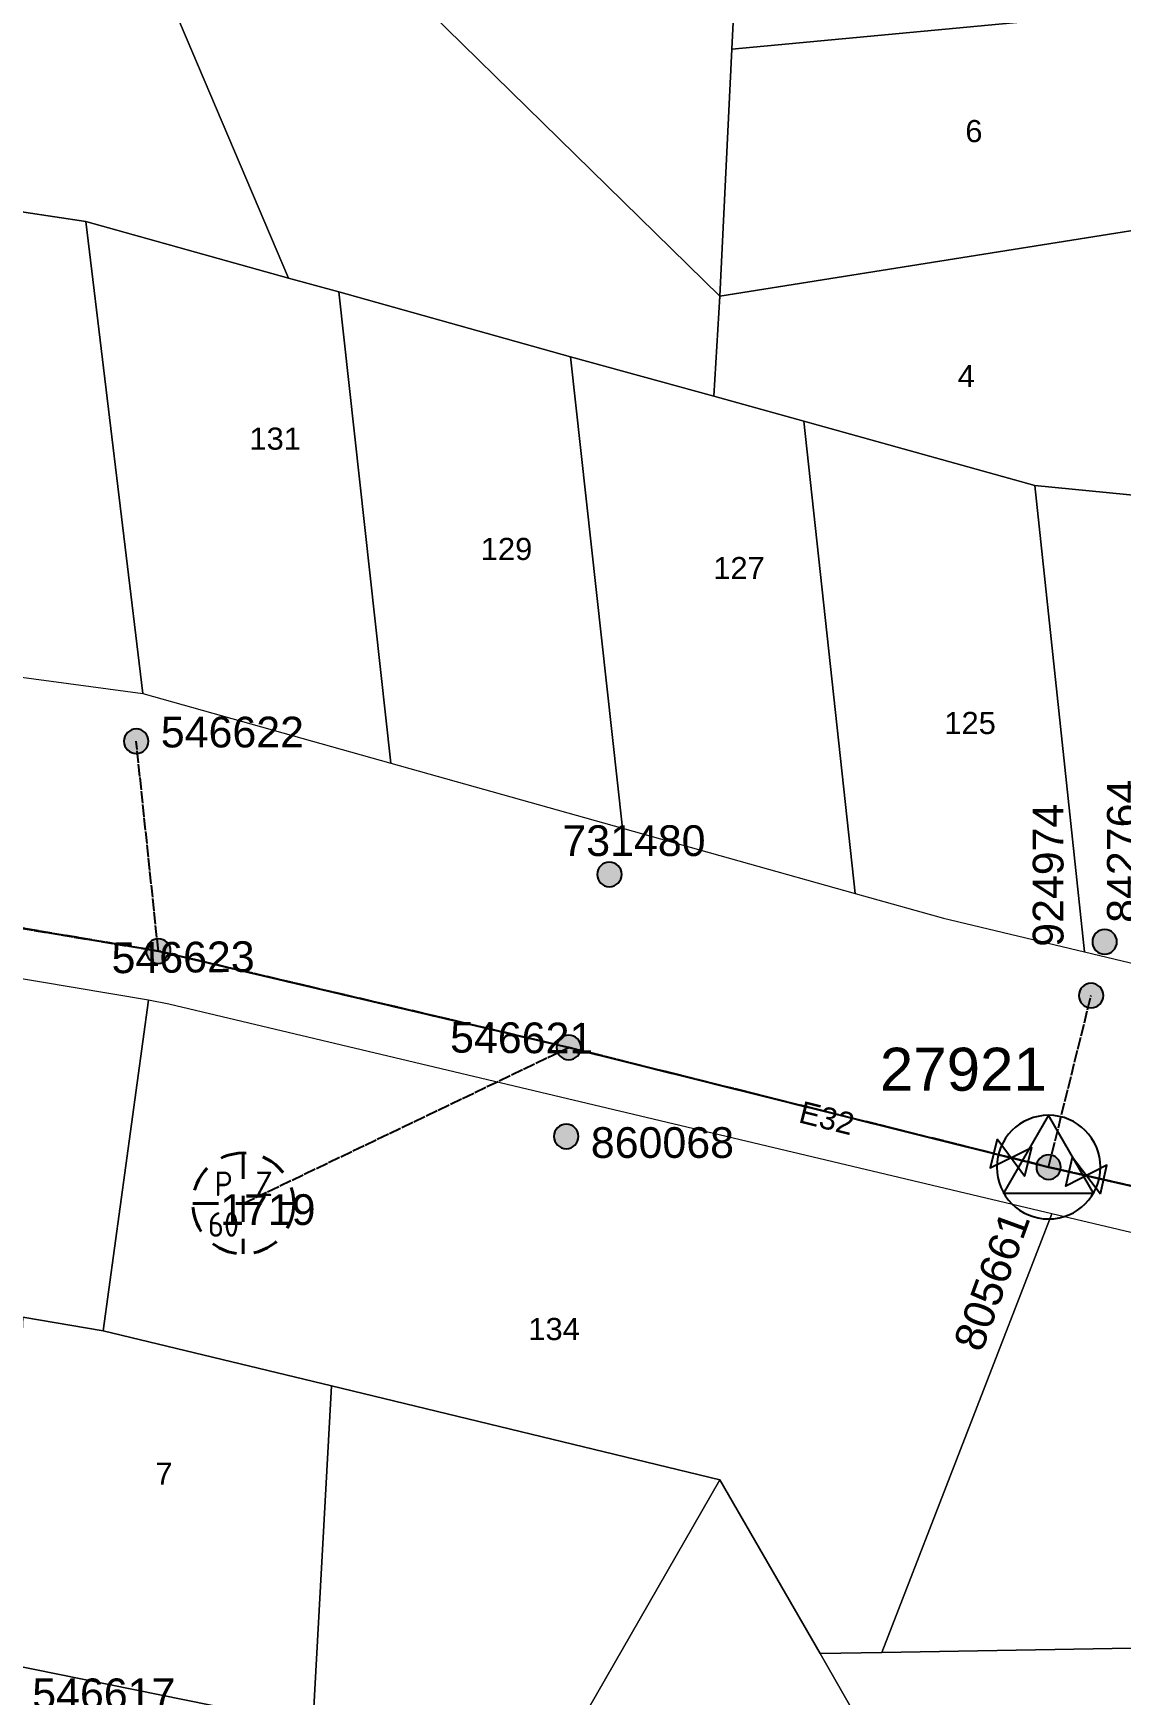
# Model space of a CAD drawing. Header units: metres. Extents: x 311460 to 313373, y 6261260 to 6263889.
# Drawn here: x 312326.8 to 312415.3, y 6262392.1 to 6262527.4 of the extents above; entities that cross this region are included whole.
import ezdxf
from ezdxf.enums import TextEntityAlignment as Align

# ---------------------------------------------------------------- set-up
doc = ezdxf.new("R2010")
doc.units = ezdxf.units.M
doc.linetypes.add('Cable Exist OH', pattern=[1, 1, 0])
doc.linetypes.add('Dash', pattern=[5, 3, -2])
doc.layers.get('0').update_dxf_attribs({"color": 6})
doc.layers.add('Cadastre Land Parcels_SP_EXT', color=9, linetype='Continuous', lineweight=5)
doc.layers.add('Cadastre Roads_SP_EXT', color=9, linetype='Continuous', lineweight=5)
for name, color, linetype in [('Equip_LV_EXT', 7, 'Continuous'), ('Equip_SL_EXT', 7, 'Continuous'), ('Mains_HV_EXT', 7, 'Continuous'), ('Mains_LV_EXT', 7, 'Continuous'), ('Mains_SL_EXT', 7, 'Continuous'), ('OH_Details_SP_MISC', 7, 'Continuous'), ('Sub_SP_TR_HV_LV_EXT', 7, 'Continuous'), ('SupportsOH_SP_TR_HV_LV_SL_EXT', 7, 'Continuous')]:
    doc.layers.add(name, color=color, linetype=linetype)
doc.layers.get('0').freeze()
doc.styles.add('IESYMBOL1', font='isocp.shx')
doc.styles.add('POLE_LABEL', font='arial.ttf')
doc.styles.add('SLCP_LABEL', font='arial.ttf', dxfattribs={"height": 3.5})
doc.styles.get("Standard").update_dxf_attribs({"font": 'arial.ttf'})

# ---------------------------------------------------------------- blocks, each defined once
blk = doc.blocks.new('SUB_POLE_EXT')
blk.add_wipeout([(0, 4.22), (0.42, 4.2), (0.83, 4.14), (1.21, 4.05), (1.62, 3.9), (1.99, 3.72), (2.35, 3.51), (2.68, 3.26), (2.99, 2.99), (3.28, 2.66), (3.52, 2.34), (3.76, 1.92), (3.9, 1.62), (4.04, 1.23), (4.18, 0.63), (4.22, 0), (4.18, -0.61), (4.06, -1.15), (3.9, -1.62), (3.58, -2.24), (3.22, -2.73), (2.97, -3.01), (2.68, -3.26), (2.36, -3.5), (2, -3.72), (1.64, -3.89), (1.25, -4.03), (0.82, -4.14), (0.42, -4.2), (0, -4.22), (-0.41, -4.2), (-0.8, -4.15), (-1.21, -4.05), (-1.62, -3.9), (-1.99, -3.73), (-2.35, -3.51), (-2.68, -3.26), (-2.96, -3.02), (-3.23, -2.72), (-3.51, -2.35), (-3.71, -2.01), (-3.91, -1.6), (-4.05, -1.21), (-4.16, -0.76), (-4.22, -0.14), (-4.21, 0.39), (-4.14, 0.83), (-4.03, 1.27), (-3.9, 1.63), (-3.71, 2.02), (-3.5, 2.37), (-3.28, 2.67), (-2.99, 2.99), (-2.68, 3.27), (-2.33, 3.52), (-1.98, 3.73), (-1.63, 3.9), (-1.2, 4.05), (-0.78, 4.15), (-0.4, 4.21)])
blk.add_line((2.16, 0.48), (2.16, 0.48, 0))
blk.add_lwpolyline([(-4.22, 0, 1), (4.22, 0, 1)], format="xyb", close=True)
blk.add_lwpolyline([(2.14, 0.52), (0, 4.22), (-3.66, -2.11), (3.66, -2.11)], close=True)
for tag, height, flags, p in [('ASSET_NUM', 3.5, 8, (2, 2)), ('STREET_CODE', 0.2, 9, (1.5, 0)), ('CONSTRUCTED_VOLTAGE', 0.2, 9, (1.5, -0.2)), ('OPERATING_VOLTAGE', 0.2, 9, (1.5, -0.6)), ('OPERATED_BY', 0.2, 9, (1.5, -0.8)), ('ORIENTATION', 0.2, 9, (1.5, -1.2)), ('OWNED_BY', 0.2, 9, (1.5, -1.4)), ('NO_PHASES', 0.2, 9, (1.5, -0.4)), ('MAINTAINED_BY', 0.2, 9, (1.5, -1)), ('SECONDARY_VOLTAGE', 0.2, 9, (1.5, -1.6)), ('STATE', 0.2, 9, (1.5, -1.8)), ('SUBSTATION_TYPE', 0.2, 9, (1.5, -2)), ('STREETNAME', 0.2, 9, (1.5, -2.8)), ('USAGE', 0.2, 9, (1.5, -2.2)), ('LEGEND', 0.2, 9, (1.5, -2.4)), ('LOCATION', 0.2, 9, (1.5, -2.6)), ('SUBURB', 0.2, 9, (1.5, -3)), ('Z', 0.2, 1, (1.5, -3.4)), ('NOTES', 0.2, 9, (1.5, -3.2))]:
    blk.add_attdef(tag, text='', height=height, dxfattribs=dict(flags=flags)).set_placement(p, align=Align.MIDDLE_LEFT)
blk = doc.blocks.new('LV_OH_LINKS_DISTFUSE_EXT')
for p, q in [((0, 0), (0.96, 0)), ((3.84, 0), (4.8, 0))]:
    blk.add_line(p, q)
blk.add_lwpolyline([(3.84, -1.2), (3.84, 1.2), (0.96, -1.2), (0.96, 1.2)], close=True)
at = {"flags": 9}
for tag, p in [('ACTUAL_STATUS', (0, 0)), ('CONSTRUCTED_VOLTAGE', (0, -0.2)), ('OPERATING_VOLTAGE', (0, -0.6)), ('ORIENTATION', (0, -0.8)), ('OWNED_BY', (0, -1)), ('STATE', (0, -1.2)), ('SWITCH_TYPE', (0, -1.4)), ('NO_PHASES', (0, -0.4)), ('USAGE', (0, -1.6)), ('NOTES', (0, -1.8))]:
    blk.add_attdef(tag, text='', height=0.2, dxfattribs=at).set_placement(p, align=Align.MIDDLE_LEFT)
at = {"flags": 1}
blk.add_attdef('Z', (0, 0), '', height=0.2, dxfattribs=at)
blk = doc.blocks.new('POLE_EXT')
blk.add_hatch(color=256).paths.add_polyline_path([(-1, 0, 1), (1, 0, 1)])
blk.add_lwpolyline([(-1, 0, 1), (1, 0, 1)], format="xyb", close=True)
for tag, height, flags, p in [('pNumber', 2.5, 8, (-17.84, 2.07)), ('OWNED_BY', 0.2, 9, (1.35, -0.4)), ('SPECIAL_USE', 0.2, 9, (1.35, -0.8)), ('STATE', 0.2, 9, (1.35, -1)), ('cLV', 0.2, 9, (1.35, -1.4)), ('PARENT', 0.2, 9, (1.35, -0.6)), ('USAGE', 0.2, 9, (1.35, -1.2)), ('hDepth', 0.2, 9, (1.35, -1.6)), ('hDia', 0.2, 9, (1.35, -1.8)), ('cHV', 0.2, 9, (1.35, -2)), ('LBRACKET', 0.2, 9, (1.35, -2.2)), ('LExisting', 0.2, 9, (1.35, -2.4)), ('LANTNUMBER', 0.2, 9, (1.35, -2.6)), ('LOther', 0.2, 9, (1.35, -2.8)), ('cLinedev', 0.2, 9, (1.35, -3.4)), ('pExisting', 0.2, 9, (1.35, -3.8)), ('LRemove', 0.2, 9, (1.35, -3)), ('LEGEND', 0.2, 9, (1.35, -3.2)), ('LOCATION', 0.2, 9, (1.35, -3.6)), ('PFNUMBER', 0.2, 9, (1.35, -4)), ('pFooting', 0.2, 9, (1.35, -4.4)), ('pNew', 0.2, 9, (1.35, -4.6)), ('pRelocate', 0.2, 9, (1.35, -5)), ('pRemove', 0.2, 9, (1.35, -5.2)), ('pReplace', 0.2, 9, (1.35, -5.4)), ('NEWPFNUMBER', 0.2, 9, (1.35, -4.2)), ('pStay', 0.2, 9, (1.35, -5.6)), ('pType', 0.2, 9, (1.35, -5.8)), ('cspan', 0.2, 9, (1.35, -6)), ('STREETNAME', 0.2, 9, (1.35, -6.2)), ('SUBURB', 0.2, 9, (1.35, -6.4)), ('NOTES', 0.2, 9, (1.35, -6.6)), ('MAINTAINED_BY', 0.2, 9, (1.36, -6.81)), ('OPERATED_BY', 0.2, 9, (1.36, -7.01))]:
    blk.add_attdef(tag, text='', height=height, dxfattribs=dict(flags=flags)).set_placement(p, align=Align.MIDDLE_LEFT)
at = {"style": 'POLE_LABEL'}
for tag, height, flags, p in [('ASSET_NUM', 2.5, 8, (2, 2)), ('STRUCTURE_PLANT_NUMBER', 0.2, 9, (1.35, 0.03)), ('STREET_CODE', 0.2, 9, (1.35, -0.2))]:
    blk.add_attdef(tag, text='', height=height, dxfattribs=dict(at, flags=flags)).set_placement(p, align=Align.MIDDLE_LEFT)
at = {"flags": 1}
blk.add_attdef('Z', (1.35, -7.33), '', height=0.2, dxfattribs=at)
blk = doc.blocks.new('SLCP_ZELL_EXT')
blk.add_wipeout([(-0.24, 7.5), (-0.71, 7.47), (-1.17, 7.41), (-1.64, 7.32), (-2.09, 7.21), (-2.54, 7.06), (-2.98, 6.89), (-3.41, 6.69), (-3.82, 6.46), (-4.22, 6.21), (-4.6, 5.93), (-4.96, 5.63), (-5.31, 5.31), (-5.63, 4.96), (-5.93, 4.6), (-6.21, 4.22), (-6.46, 3.82), (-6.69, 3.41), (-6.89, 2.98), (-7.06, 2.54), (-7.21, 2.09), (-7.32, 1.64), (-7.41, 1.17), (-7.47, 0.71), (-7.5, 0.24), (-7.5, -0.24), (-7.47, -0.71), (-7.41, -1.17), (-7.32, -1.64), (-7.21, -2.09), (-7.06, -2.54), (-6.89, -2.98), (-6.69, -3.41), (-6.46, -3.82), (-6.21, -4.22), (-5.93, -4.6), (-5.63, -4.96), (-5.31, -5.31), (-4.96, -5.63), (-4.6, -5.93), (-4.22, -6.21), (-3.82, -6.46), (-3.41, -6.69), (-2.98, -6.89), (-2.54, -7.06), (-2.09, -7.21), (-1.64, -7.32), (-1.17, -7.41), (-0.71, -7.47), (-0.24, -7.5), (0.24, -7.5), (0.71, -7.47), (1.17, -7.41), (1.64, -7.32), (2.09, -7.21), (2.54, -7.06), (2.98, -6.89), (3.41, -6.69), (3.82, -6.46), (4.22, -6.21), (4.6, -5.93), (4.96, -5.63), (5.31, -5.31), (5.63, -4.96), (5.93, -4.6), (6.21, -4.22), (6.46, -3.82), (6.69, -3.41), (6.89, -2.98), (7.06, -2.54), (7.21, -2.09), (7.32, -1.64), (7.41, -1.17), (7.47, -0.71), (7.5, -0.24), (7.5, 0.24), (7.47, 0.71), (7.41, 1.17), (7.32, 1.64), (7.21, 2.09), (7.06, 2.54), (6.89, 2.98), (6.69, 3.41), (6.46, 3.82), (6.21, 4.22), (5.93, 4.6), (5.63, 4.96), (5.31, 5.31), (4.96, 5.63), (4.6, 5.93), (4.22, 6.21), (3.82, 6.46), (3.41, 6.69), (2.98, 6.89), (2.54, 7.06), (2.09, 7.21), (1.64, 7.32), (1.17, 7.41), (0.71, 7.47), (0.24, 7.5)])
at = {"linetype": 'Dash', "lineweight": 40, "ltscale": 0.7}
for p, q in [((0, 4.11), (0, -4.11)), ((-4.11, 0), (4.11, 0))]:
    blk.add_line(p, q, dxfattribs=at)
blk.add_circle((0, 0), 4.11, dxfattribs=at)
at = {"lineweight": 40, "style": 'IESYMBOL1'}
for s, p in [('P', (-1.6, 0)), ('Z', (1.7, 0)), ('60', (-1.61, -3.31))]:
    blk.add_text(s, height=2, dxfattribs=at).set_placement(p, align=Align.BOTTOM_CENTER)
at = {"style": 'SLCP_LABEL'}
for tag, height, flags, p in [('ASSET_NUM', 2.5, 8, (2, 2)), ('STREET_CODE', 0.2, 9, (0, -0.2))]:
    blk.add_attdef(tag, text='', height=height, dxfattribs=dict(at, flags=flags)).set_placement(p, align=Align.MIDDLE_LEFT)
at = {"flags": 1}
blk.add_attdef('Z', (0, 0), '', height=0.2, dxfattribs=at)
at = {"flags": 9}
for tag, p in [('CONSTRUCTED_VOLTAGE', (0, -0.4)), ('CONTROL_TYPE', (0, -0.6)), ('OPERATING_VOLTAGE', (0, -1)), ('ORIENTATION', (0, -1.2)), ('OWNED_BY', (0, -1.4)), ('NO_PHASES', (0, -0.8)), ('STATE', (0, -2)), ('USAGE', (0, -1.6)), ('LOCATION', (0, -1.8)), ('NOTES', (0, -2.2))]:
    blk.add_attdef(tag, text='', height=0.2, dxfattribs=at).set_placement(p, align=Align.MIDDLE_LEFT)

msp = doc.modelspace()

# ---------------------------------------------------------------- linework, layer by layer
at = {"layer": 'Cadastre Land Parcels_SP_EXT', "linetype": 'Continuous'}
for points in [[(312332.33, 6262543.18), (312331.36, 6262543.64), (312330.43, 6262544.16), (312329.54, 6262544.76), (312328.71, 6262545.42), (312327.93, 6262546.15), (312327.22, 6262546.94), (312326.31, 6262547.79), (312325.35, 6262548.58), (312324.33, 6262549.3), (312323.27, 6262549.95), (312322.17, 6262550.53), (312321.03, 6262551.03), (312319.86, 6262551.45), (312318.66, 6262551.8), (312317.45, 6262552.07), (312320.93, 6262513.54), (312331.03, 6262512.03), (312347.54, 6262507.42), (312332.33, 6262543.18)], [(312383.61, 6262526.07), (312383.96, 6262533.2), (312352.97, 6262552.35), (312352.58, 6262551.31), (312352.15, 6262550.35), (312351.65, 6262549.41), (312351.09, 6262548.52), (312350.47, 6262547.66), (312349.79, 6262546.85), (312349.05, 6262546.09), (312348.27, 6262545.38), (312347.43, 6262544.73), (312346.55, 6262544.14), (312345.64, 6262543.62), (312344.69, 6262543.15), (312382.63, 6262505.95), (312383.61, 6262526.07)], [(312421.01, 6262529.55), (312418.62, 6262548.42), (312384.44, 6262545.24), (312383.96, 6262533.2), (312383.61, 6262526.07), (312421.01, 6262529.55)], [(312344.69, 6262543.15), (312343.7, 6262542.76), (312342.69, 6262542.43), (312341.66, 6262542.18), (312340.62, 6262542), (312339.56, 6262541.89), (312338.5, 6262541.86), (312337.44, 6262541.9), (312336.39, 6262542.01), (312335.34, 6262542.2), (312334.32, 6262542.46), (312333.31, 6262542.8), (312332.33, 6262543.18), (312347.54, 6262507.42), (312351.62, 6262506.29), (312370.48, 6262501.02), (312382.15, 6262497.8), (312382.63, 6262505.95), (312344.69, 6262543.15)], [(312382.63, 6262505.95), (312423.23, 6262512.4), (312421.01, 6262529.55), (312383.61, 6262526.07), (312382.63, 6262505.95)], [(312331.03, 6262512.03), (312320.93, 6262513.54), (312310.33, 6262515.02), (312315.09, 6262476.37), (312335.67, 6262473.59), (312331.03, 6262512.03)], [(312347.54, 6262507.42), (312331.03, 6262512.03), (312335.67, 6262473.59), (312355.87, 6262467.93), (312351.62, 6262506.29), (312347.54, 6262507.42)], [(312426.24, 6262488.78), (312423.23, 6262512.4), (312382.63, 6262505.95), (312382.15, 6262497.8), (312389.48, 6262495.76), (312408.27, 6262490.54), (312426.24, 6262488.78)], [(312370.48, 6262501.02), (312351.62, 6262506.29), (312355.87, 6262467.93), (312374.73, 6262462.64), (312370.48, 6262501.02)], [(312382.15, 6262497.8), (312370.48, 6262501.02), (312374.73, 6262462.64), (312393.66, 6262457.32), (312389.48, 6262495.76), (312382.15, 6262497.8)], [(312408.27, 6262490.54), (312389.48, 6262495.76), (312393.66, 6262457.32), (312400.84, 6262455.31), (312412.32, 6262452.56), (312408.27, 6262490.54)], [(312426.24, 6262488.78), (312408.27, 6262490.54), (312412.32, 6262452.56), (312427.54, 6262448.92), (312430.87, 6262452.33), (312426.24, 6262488.78)], [(312336.15, 6262448.62), (312311.9, 6262452.7), (312306.34, 6262426.07), (312325.91, 6262422.81), (312332.45, 6262421.72), (312336.15, 6262448.62)], [(312332.45, 6262421.72), (312325.91, 6262422.81), (312324.62, 6262394.59), (312349.5, 6262389.55), (312351.02, 6262417.24), (312332.45, 6262421.72)], [(312382.65, 6262409.57), (312351.02, 6262417.24), (312349.5, 6262389.55), (312352.65, 6262388.91), (312354.2, 6262388.58), (312355.71, 6262388.18), (312357.19, 6262387.7), (312358.65, 6262387.14), (312360.08, 6262386.51), (312361.47, 6262385.8), (312362.82, 6262385.03), (312364.13, 6262384.18), (312365.4, 6262383.27), (312366.61, 6262382.29), (312366.85, 6262382.08), (312382.65, 6262409.57)], [(312378.44, 6262364.43), (312397.1, 6262384.43), (312390.81, 6262395.43), (312382.65, 6262409.57), (312366.85, 6262382.08), (312367.78, 6262381.25), (312368.89, 6262380.15), (312369.94, 6262379), (312370.93, 6262377.79), (312371.86, 6262376.54), (312372.71, 6262375.23), (312373.51, 6262373.89), (312374.23, 6262372.5), (312378.44, 6262364.43)], [(312427.99, 6262366.89), (312416.15, 6262395.88), (312395.83, 6262395.53), (312390.81, 6262395.43), (312397.1, 6262384.43), (312411.86, 6262358.14), (312427.99, 6262366.89)]]:
    msp.add_lwpolyline(points, close=True, dxfattribs=at)
at = {"layer": 'Cadastre Roads_SP_EXT', "linetype": 'Continuous'}
msp.add_lwpolyline([(312349.5, 6262389.55), (312324.62, 6262394.59), (312302.22, 6262399.14), (312302.22, 6262399.14), (312298.92, 6262399.81), (312297.28, 6262400.11), (312295.63, 6262400.33), (312293.98, 6262400.46), (312292.32, 6262400.51), (312290.65, 6262400.47), (312288.99, 6262400.34), (312287.35, 6262400.12), (312275.14, 6262398.79), (312253.57, 6262396.49), (312235.37, 6262394.54), (312216.89, 6262392.57), (312199.2, 6262390.68)], dxfattribs=at)
at = {"layer": 'Mains_LV_EXT', "linetype": 'Cable Exist OH'}
for points in [[(312304.05, 6262458.16), (312336.94, 6262452.63)], [(312336.94, 6262452.63), (312370.34, 6262444.78)]]:
    msp.add_lwpolyline(points, dxfattribs=at)
at = {"layer": 'Mains_SL_EXT', "linetype": 'Cable Exist OH'}
for points in [[(312336.94, 6262452.63), (312335.14, 6262469.71)], [(312304.05, 6262458.11), (312336.94, 6262452.63)], [(312336.94, 6262452.63), (312370.34, 6262444.78)]]:
    msp.add_lwpolyline(points, dxfattribs=at)

# ---------------------------------------------------------------- block references
at = {"layer": 'Sub_SP_TR_HV_LV_EXT'}
ref = msp.add_blockref('SUB_POLE_EXT', (312409.4, 6262435.04), dxfattribs=at)
ref.add_attrib('ASSET_NUM', '27921', dxfattribs={"layer": '0', "height": 3.5}).set_placement((312402.46, 6262444.76), align=Align.TOP_CENTER)
at = {"layer": 'SupportsOH_SP_TR_HV_LV_SL_EXT'}
ref = msp.add_blockref('POLE_EXT', (312335.14, 6262469.71), dxfattribs=at)
ref.add_attrib('ASSET_NUM', '546622', dxfattribs={"layer": '0', "height": 2.5, "style": 'POLE_LABEL'}).set_placement((312337.14, 6262470.46), align=Align.MIDDLE_LEFT)
ref = msp.add_blockref('POLE_EXT', (312413.96, 6262453.38), dxfattribs=at)
ref.add_attrib('ASSET_NUM', '842764', dxfattribs={"layer": '0', "height": 2.5, "rotation": 90, "style": 'POLE_LABEL'}).set_placement((312417.4, 6262454.93), align=Align.BOTTOM_LEFT)
ref = msp.add_blockref('POLE_EXT', (312412.86, 6262449.01), dxfattribs=at)
ref.add_attrib('ASSET_NUM', '924974', dxfattribs={"layer": '0', "height": 2.5, "rotation": 90, "style": 'POLE_LABEL'}).set_placement((312409.36, 6262464.63), align=Align.MIDDLE_RIGHT)
ref = msp.add_blockref('POLE_EXT', (312373.65, 6262458.87), dxfattribs=at)
ref.add_attrib('ASSET_NUM', '731480', dxfattribs={"layer": '0', "height": 2.5, "style": 'POLE_LABEL'}).set_placement((312375.65, 6262459.62), align=Align.BOTTOM_CENTER)
ref = msp.add_blockref('POLE_EXT', (312336.94, 6262452.63), dxfattribs=at)
ref.add_attrib('ASSET_NUM', '546623', dxfattribs={"layer": '0', "height": 2.5, "rotation": 0.5571, "style": 'POLE_LABEL'}).set_placement((312338.94, 6262453.38), align=Align.TOP_CENTER)
ref = msp.add_blockref('POLE_EXT', (312370.34, 6262444.78), dxfattribs=at)
ref.add_attrib('ASSET_NUM', '546621', dxfattribs={"layer": '0', "height": 2.5, "rotation": 359.5821, "style": 'POLE_LABEL'}).set_placement((312372.34, 6262445.53), align=Align.MIDDLE_RIGHT)
ref = msp.add_blockref('POLE_EXT', (312370.14, 6262437.54), dxfattribs=at)
ref.add_attrib('ASSET_NUM', '860068', dxfattribs={"layer": '0', "height": 2.5, "style": 'POLE_LABEL'}).set_placement((312372.14, 6262438.29), align=Align.TOP_LEFT)
ref = msp.add_blockref('POLE_EXT', (312330.5, 6262389.41), dxfattribs=at)
ref.add_attrib('ASSET_NUM', '546617', dxfattribs={"layer": '0', "height": 2.5, "style": 'POLE_LABEL'}).set_placement((312332.5, 6262390.16), align=Align.BOTTOM_CENTER)

# ---------------------------------------------------------------- texts
at = {"layer": 'Cadastre Land Parcels_SP_EXT'}
for s, p in [('6', (312402.62, 6262518.49)), ('4', (312402, 6262498.54)), ('131', (312344.35, 6262493.45)), ('129', (312363.18, 6262484.47)), ('127', (312382.1, 6262482.91)), ('125', (312400.91, 6262470.3)), ('134', (312367.05, 6262420.96)), ('7', (312336.7, 6262409.18))]:
    msp.add_text(s, height=1.8, dxfattribs=at).set_placement(p)
at = {"layer": 'Mains_LV_EXT'}
msp.add_text('E32', height=1.8, rotation=346.004, dxfattribs=at).set_placement((312388.96, 6262438.7))

# ---------------------------------------------------------------- next in the draw order: linework, layer by layer
at = {"layer": 'Cadastre Land Parcels_SP_EXT', "linetype": 'Continuous'}
msp.add_lwpolyline([(312409.67, 6262431.24), (312337.79, 6262448.31), (312336.15, 6262448.62), (312332.45, 6262421.72), (312351.02, 6262417.24), (312382.65, 6262409.57), (312390.81, 6262395.43), (312395.83, 6262395.53), (312409.67, 6262431.24)], close=True, dxfattribs=at)
msp.add_lwpolyline([(312423.91, 6262427.86), (312409.67, 6262431.24), (312395.83, 6262395.53), (312416.15, 6262395.88)], dxfattribs=at)
at = {"layer": 'Mains_HV_EXT', "linetype": 'Cable Exist OH'}
msp.add_lwpolyline([(312452.14, 6262425.36), (312409.4, 6262435.04)], dxfattribs=at)
at = {"layer": 'Mains_LV_EXT', "linetype": 'Cable Exist OH'}
for points in [[(312370.34, 6262444.78), (312409.4, 6262435.04)], [(312409.4, 6262435.04), (312452.14, 6262425.36)]]:
    msp.add_lwpolyline(points, dxfattribs=at)
at = {"layer": 'Mains_SL_EXT', "linetype": 'Cable Exist OH'}
for points in [[(312409.4, 6262435.04), (312412.86, 6262449.01)], [(312370.34, 6262444.78), (312409.4, 6262435.04)], [(312409.4, 6262435.04), (312452.14, 6262425.36)]]:
    msp.add_lwpolyline(points, dxfattribs=at)

# ---------------------------------------------------------------- next in the draw order: block references
at = {"layer": 'Equip_LV_EXT'}
for p, rotation in [((312408.66, 6262435.23), 166.0039803245623), ((312410.13, 6262434.88), 347.2417849811113)]:
    msp.add_blockref('LV_OH_LINKS_DISTFUSE_EXT', p, dxfattribs=dict(at, rotation=rotation))
at = {"layer": 'SupportsOH_SP_TR_HV_LV_SL_EXT'}
ref = msp.add_blockref('POLE_EXT', (312409.4, 6262435.04), dxfattribs=at)
ref.add_attrib('ASSET_NUM', '805661', dxfattribs={"layer": '0', "height": 2.5, "rotation": 70, "style": 'POLE_LABEL'}).set_placement((312406.76, 6262431.25), align=Align.MIDDLE_RIGHT)

# ---------------------------------------------------------------- next in the draw order: block references
at = {"layer": 'Equip_SL_EXT'}
ref = msp.add_blockref('SLCP_ZELL_EXT', (312343.85, 6262432.08), dxfattribs=at)
ref.add_attrib('ASSET_NUM', '1719', dxfattribs={"layer": '0', "height": 2.5, "style": 'SLCP_LABEL'}).set_placement((312345.85, 6262432.83), align=Align.TOP_CENTER)

# ---------------------------------------------------------------- next in the draw order: linework, layer by layer
at = {"layer": 'Mains_HV_EXT', "linetype": 'Cable Exist OH'}
msp.add_lwpolyline([(312409.4, 6262435.04), (312370.34, 6262444.78), (312336.94, 6262452.63), (312304.05, 6262458.16), (312267.34, 6262464.33), (312225.02, 6262471.44), (312182.88, 6262470.96), (312147.37, 6262472.97), (312070.07, 6262483.23), (311993.49, 6262490.54)], dxfattribs=at)
at = {"layer": 'Mains_SL_EXT', "linetype": 'Cable Exist OH'}
msp.add_lwpolyline([(312343.85, 6262432.08), (312370.34, 6262444.78)], dxfattribs=at)
at = {"layer": 'OH_Details_SP_MISC', "color": 7, "linetype": 'Continuous', "flags": 128}
msp.add_lwpolyline([(312336.94, 6262452.63), (312370.34, 6262444.78), (312409.4, 6262435.04), (312452.15, 6262425.33), (312479.43, 6262418.47), (312505.94, 6262412)], dxfattribs=at)

doc.saveas('drawing.dxf')
